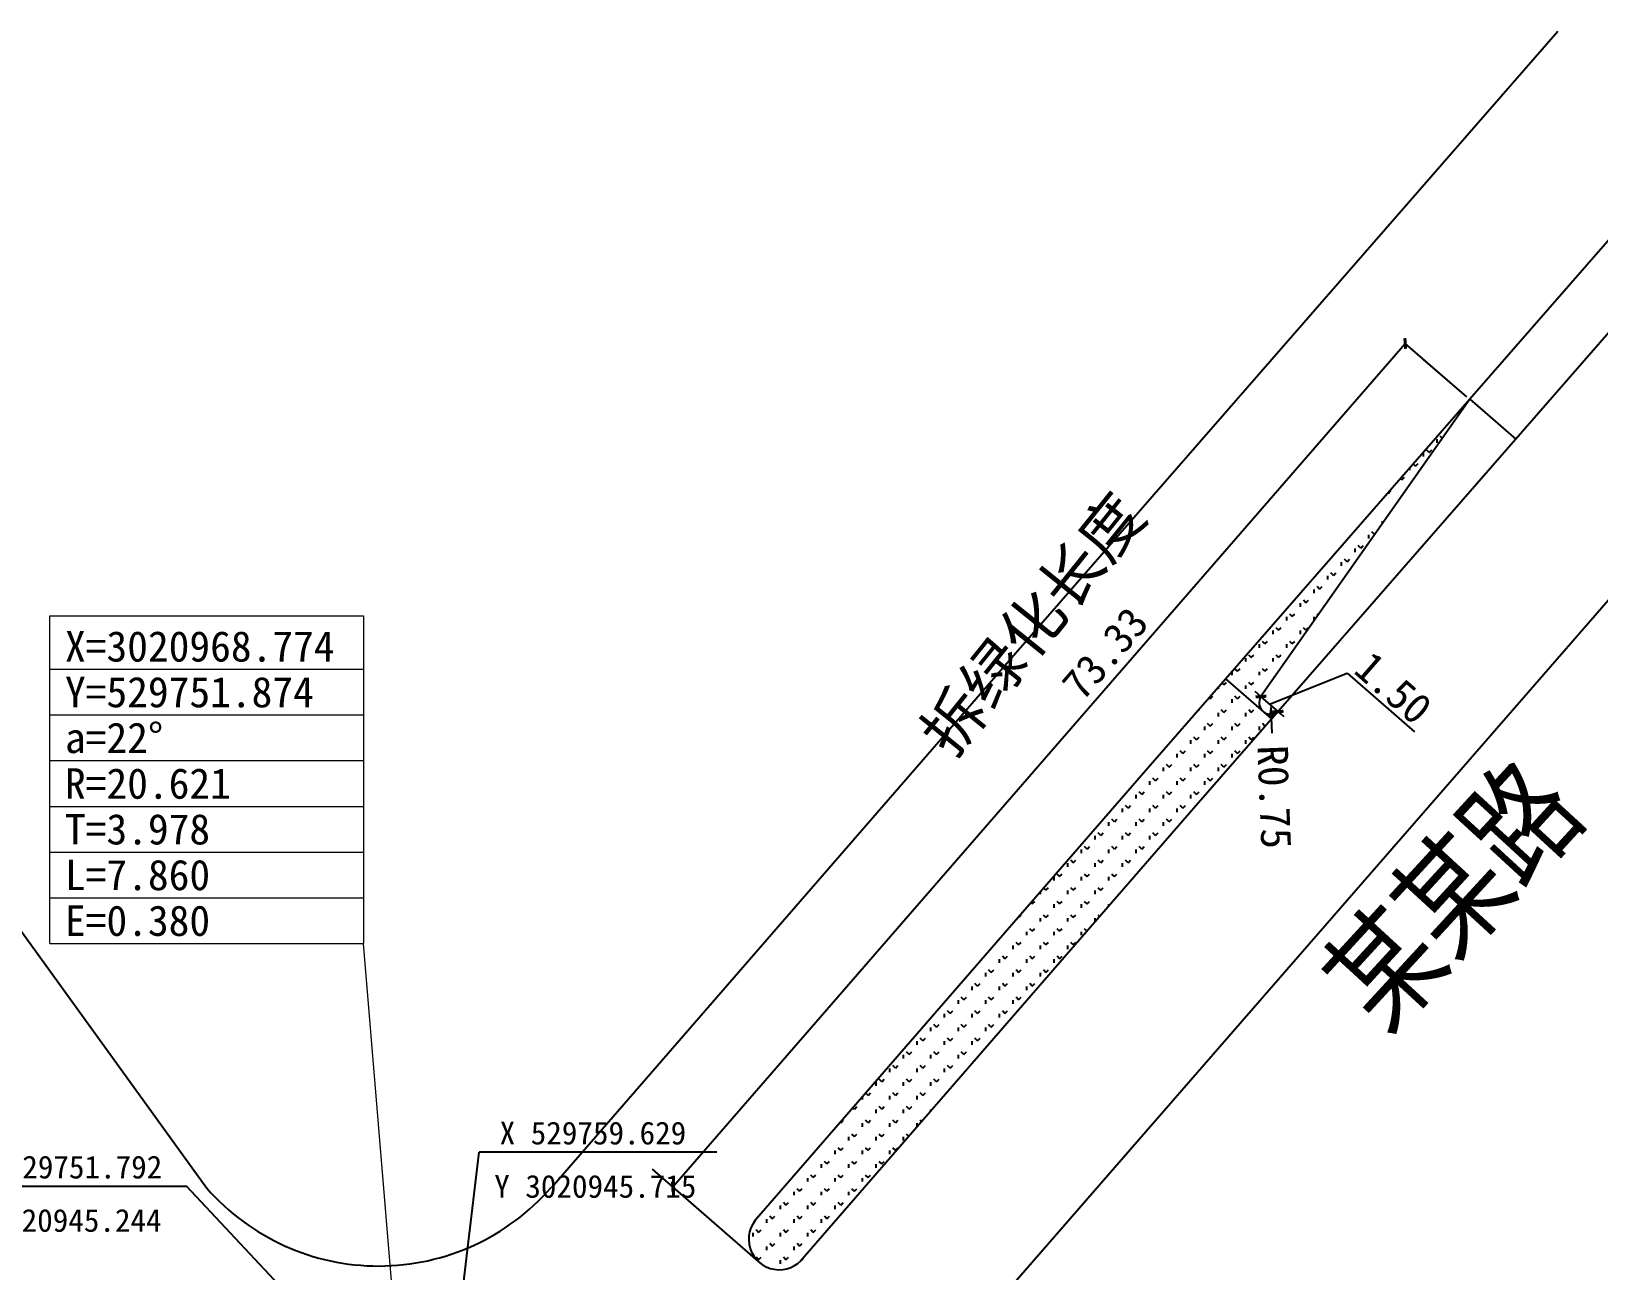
# Model space of a CAD drawing. Extents: x 529560 to 530007, y 3020685 to 3021211.
# Drawn here: x 529731.7 to 529834.6, y 3020950.3 to 3021031.6 of the extents above; entities that cross this region are included whole.
import ezdxf
from ezdxf.enums import TextEntityAlignment as Align

# ---------------------------------------------------------------- set-up
doc = ezdxf.new("R2010")
doc.units = 0
doc.header["$LTSCALE"] = 0.5
doc.header["$PDMODE"] = 32
doc.layers.get('0').update_dxf_attribs({"linetype": 'CONTINUOUS'})
doc.layers.get('Defpoints').update_dxf_attribs({"linetype": 'CONTINUOUS'})
for name, color, linetype in [('@-拆绿化长度', 5, 'CONTINUOUS'), ('@-道路隔离设施', 3, 'CONTINUOUS'), ('@-隔离岛标注', 7, 'CONTINUOUS'), ('@道路标注', 7, 'CONTINUOUS'), ('ass', 7, 'CONTINUOUS')]:
    doc.layers.add(name, color=color, linetype=linetype)
doc.layers.add('PP-DL-DHBZ', color=7, linetype='CONTINUOUS', lineweight=0)
doc.styles.add('--黑体', font='simhei.ttf')
doc.styles.add('STYLE1', font='simhei.ttf', dxfattribs={"width": 0.8})
doc.styles.add('黑体', font='simhei.ttf')
doc.dimstyles.new('标志标注', dxfattribs={"dimtxt": 1, "dimasz": 0.5, "dimexe": 0, "dimexo": 0, "dimgap": 0.25, "dimtad": 1, "dimzin": 0, "dimdsep": 46, "dimtxsty": '--黑体', "dimblk": 'ARCHTICK', "dimcen": 0.09, "dimadec": 0, "dimazin": 0, "dimtfac": 1, "dimtix": 1, "dimtmove": 2, "dimatfit": 0, "dimfxl": 1, "dimtolj": 1, "dimtzin": 0, "dimarcsym": 0})
pattern_1 = [(90, (0, 0), (-0.8980250000000001, 0.8980250000000001), [0.238125, -1.557925]), (45, (0, 0), (-0.8980256121069152, 0.8980256121069154), [0.238125, -1.031875]), (135, (0, 0), (-0.8980256121069154, -0.8980256121069152), [0.238125, -1.031875])]

# ---------------------------------------------------------------- blocks, each defined once
blk = doc.blocks.new('_ArchTick')
at = {"color": 0, "linetype": 'ByBlock', "const_width": 0.4}
blk.add_lwpolyline([(-0.5, -0.5), (0.5, 0.5)], dxfattribs=at)
blk = doc.blocks.new('*D200')
at = {"layer": '@道路标注', "color": 0, "linetype": 'Continuous', "lineweight": -2, "transparency": 16777216}
for p, q in [((529812.963114195, 3020987.437897621), (529818.0568589084, 3020989.471978875)), ((529818.0568589084, 3020989.471978875), (529822.4741783272, 3020985.622092911)), ((529812.3979296128, 3020987.930480562), (529812.0209963163, 3020988.258994321)), ((529813.5282987773, 3020986.94531468), (529812.3979296128, 3020987.930480562)), ((529813.5282987773, 3020986.94531468), (529812.3979296128, 3020987.930480562)), ((529813.5282987778, 3020986.94531468), (529813.5282987773, 3020986.94531468)), ((529813.5282987773, 3020986.94531468), (529813.905232074, 3020986.616800921))]:
    blk.add_line(p, q, dxfattribs=at)
at = {"layer": 'Defpoints', "color": 0, "linetype": 'Continuous', "transparency": 16777216}
for p in [(529812.3979296128, 3020987.930480562, 1475.285), (529812.3979296128, 3020987.930480562), (529813.5282987778, 3020986.94531468, 1475.285)]:
    blk.add_point(p, dxfattribs=at)
at = {"layer": '@道路标注', "color": 0, "linetype": 'Continuous', "lineweight": -2, "transparency": 16777216, "xscale": 0.5, "yscale": 0.5, "zscale": 0.5}
for p, rotation in [((529812.3979296128, 3020987.930480562), 318.9264334878933), ((529813.5282987773, 3020986.94531468), 138.9264334878933)]:
    blk.add_blockref('_ArchTick', p, dxfattribs=dict(at, rotation=rotation))
at = {"layer": '@道路标注', "color": 0, "linetype": 'Continuous', "transparency": 16777216, "insert": (529821.0941853476, 3020988.497839545), "char_height": 2, "attachment_point": 5, "rotation": 318.9264334878933, "style": '--黑体'}
blk.add_mtext('\\A1;1.50', dxfattribs=at)
blk = doc.blocks.new('*D201')
at = {"layer": '@-隔离岛标注', "color": 0, "lineweight": -2, "transparency": 16777216}
for p, q in [((529813.0422378279, 3020987.52827206), (529813.0423002406, 3020987.526680615)), ((529813.0814877577, 3020986.527448741), (529813.1206752749, 3020985.528216867))]:
    blk.add_line(p, q, dxfattribs=at)
at = {"layer": '@-隔离岛标注', "color": 0, "transparency": 16777216}
blk.add_solid([(529813.2480264034, 3020986.533979994), (529812.9149491121, 3020986.520917489), (529813.0423002406, 3020987.526680615)], dxfattribs=at)
at = {"layer": 'Defpoints', "color": 0, "transparency": 16777216}
for p in [(529813.0422378279, 3020987.52827206, 2950.57), (529813.0423002406, 3020987.526680615, 2949.810459206051)]:
    blk.add_point(p, dxfattribs=at)
at = {"layer": '@-隔离岛标注', "color": 0, "transparency": 16777216, "insert": (529813.2846910703, 3020981.346024876), "char_height": 2, "attachment_point": 5, "rotation": 272.24585440651197, "style": '--黑体'}
blk.add_mtext('\\A1;R0.75', dxfattribs=at)
blk = doc.blocks.new('*D203')
at = {"layer": '@-拆绿化长度', "color": 0, "linetype": 'Continuous', "lineweight": -2, "transparency": 16777216}
for p, q in [((529773.8005550222, 3020955.752973032), (529821.8695582703, 3021011.10104012)), ((529825.1188395114, 3021008.279085917), (529821.8695582703, 3021011.10104012)), ((529777.0498362633, 3020952.931018829), (529773.8005550222, 3020955.752973032))]:
    blk.add_line(p, q, dxfattribs=at)
at = {"layer": 'Defpoints', "color": 0, "linetype": 'Continuous', "transparency": 16777216}
for p in [(529821.8695582703, 3021011.10104012), (529825.1188395114, 3021008.279085917, 1475.285), (529777.0498362633, 3020952.931018829, 1501.987)]:
    blk.add_point(p, dxfattribs=at)
at = {"layer": '@-拆绿化长度', "color": 0, "linetype": 'Continuous', "lineweight": -2, "transparency": 16777216, "xscale": 0.5, "yscale": 0.5, "zscale": 0.5}
for p, rotation in [((529821.8695582703, 3021011.10104012), 49.02615307308877), ((529773.8005550222, 3020955.752973032), 229.0261530730888)]:
    blk.add_blockref('_ArchTick', p, dxfattribs=dict(at, rotation=rotation))
at = {"layer": '@-拆绿化长度', "color": 0, "linetype": 'Continuous', "transparency": 16777216, "insert": (529802.1722742175, 3020990.765564083), "char_height": 2, "attachment_point": 5, "rotation": 49.02615307308877, "style": '--黑体'}
blk.add_mtext('\\A1;73.33', dxfattribs=at)

msp = doc.modelspace()

# ---------------------------------------------------------------- hatches: boundary and pattern name
at = {"layer": '@-拆绿化长度', "linetype": 'Continuous', "ltscale": 0.01}
h = msp.add_hatch(dxfattribs=at)
h.set_pattern_fill('GRASS', color=8, scale=0.05, style=0)
h.set_pattern_definition(pattern_1)
h.paths.add_polyline_path([(529809.3534288746, 3020988.244243345), (529812.3979287981, 3020987.930479401), (529826.1002926811, 3021007.443450559)])
h = msp.add_hatch(dxfattribs=at)
h.set_pattern_fill('GRASS', color=8, scale=0.05, style=0)
h.set_pattern_definition(pattern_1)
h.paths.add_polyline_path([(529810.0096107953, 3020988.996513909), (529804.9888324314, 3020983.240512935), (529779.1735147267, 3020953.514064382, 0.3706199607219503), (529779.3729108386, 3020950.90610169), (529779.577589616, 3020950.727692624, 0.3716640538575935), (529782.1936349254, 3020950.891303626), (529808.0060878596, 3020980.614453421), (529813.1426542894, 3020986.503197966), (529812.7171631503, 3020986.841809237, -0.1154679397151191), (529812.44627751, 3020987.057383481)])

# ---------------------------------------------------------------- linework, layer by layer
at = {"layer": '@-拆绿化长度', "color": 5, "linetype": 'Continuous', "elevation": 1475.285, "flags": 128}
msp.add_lwpolyline([(529825.9032526298, 3021007.597878614), (529823.0718831832, 3021010.056722685)], dxfattribs=at)
msp.add_lwpolyline([(529825.9032526298, 3021007.597878614), (529823.0718831832, 3021010.056722685)], dxfattribs=at)
at = {"layer": '@-拆绿化长度', "color": 8, "linetype": 'Continuous', "ltscale": 0.01, "elevation": 1475.285, "flags": 128}
for points in [[(529826.1088861048, 3021007.45330237), (529804.9888324378, 3020983.240512954), (529779.1735147272, 3020953.514064383)], [(529813.527892804, 3020986.944849258), (529808.0060879485, 3020980.614453498), (529782.1936349255, 3020950.891303626)]]:
    msp.add_lwpolyline(points, dxfattribs=at)
at = {"layer": '@-拆绿化长度', "linetype": 'Continuous', "flags": 128}
for points, elevation in [([(529826.1088861048, 3021007.45330237), (529829.1232697227, 3021004.823950473)], 1475.285), ([(529779.5775896087, 3020950.72769263), (529772.4761610833, 3020956.917680885)], 1501.987)]:
    msp.add_lwpolyline(points, dxfattribs=dict(at, elevation=elevation))
msp.add_lwpolyline([(529813.108684247, 3020986.464253485), (529810.0943006293, 3020989.093605381)], dxfattribs=at)
at = {"layer": '@-拆绿化长度', "color": 8, "linetype": 'Continuous', "ltscale": 0.01}
msp.add_arc((529780.7907613358, 3020952.326109727, 1475.285), 2.00666959322912, 134.3552759667601, 323.7007152641171, dxfattribs=at)
at = {"layer": '@-道路隔离设施', "linetype": 'Continuous', "elevation": 1475.285, "flags": 128}
for points in [[(530003.5374009404, 3021211.02335776), (529925.372714743, 3021120.192640224), (529859.6756513336, 3021045.935449751), (529826.1088861049, 3021007.45330237)], [(530006.569312039, 3021208.414236243), (529928.3867250921, 3021117.562717268), (529862.6807932024, 3021043.29550278), (529813.5278928041, 3020986.944849257)], [(529826.1002926811, 3021007.44345056), (529812.397929613, 3020987.930480562)]]:
    msp.add_lwpolyline(points, dxfattribs=at)
at = {"layer": '@-道路隔离设施', "color": 8, "linetype": 'Continuous', "elevation": 1475.285, "flags": 128}
msp.add_lwpolyline([(529826.1088861049, 3021007.45330237), (529826.1002926808, 3021007.44345056)], dxfattribs=at)
at = {"layer": '@-道路隔离设施', "linetype": 'Continuous'}
msp.add_arc((529813.0422378276, 3020987.528272061, 2950.57), 0.7595424635811346, 148.0255859871432, 309.5724226807263, dxfattribs=at)
at = {"layer": '@-道路隔离设施', "color": 8, "linetype": 'Continuous'}
msp.add_arc((529780.7907613356, 3020952.326109727, 1475.285), 2.006669593229121, 134.3552759809787, 323.7007152571131, dxfattribs=at)
at = {"layer": '@-隔离岛标注', "color": 7, "linetype": 'Continuous'}
for p, q in [((529759.6287929435, 3020945.714630436), (529761.0890152408, 3020958.042730322)), ((529776.7020581224, 3020958.042730322), (529761.0890152408, 3020958.042730322)), ((529725.9958208377, 3020955.808810218), (529741.8879824706, 3020955.808810219)), ((529751.7922573469, 3020945.244207929), (529741.8879824707, 3020955.808810218))]:
    msp.add_line(p, q, dxfattribs=at)
at = {"layer": 'ass', "color": 0, "linetype": 'Continuous', "flags": 128}
for points in [[(529792.9991989704, 3020945.768886601), (529858.9538458546, 3021021.582912249), (529864.1048458547, 3021023.883912248), (529884.8158458553, 3021048.168912248), (529885.3418458556, 3021051.703912247), (529913.6978458564, 3021084.128912246), (529951.8744397787, 3021129.87729555), (529954.5588458581, 3021130.904912245), (529956.1748458577, 3021130.382912244), (529962.0963047484, 3021124.438727208)], [(529743.2366602803, 3020955.661537405), (529643.8879239234, 3021093.262139712)], [(529785.0526310889, 3020936.476556955), (529785.202845852, 3020936.81891225), (529805.2948458529, 3020959.883912249)]]:
    msp.add_lwpolyline(points, dxfattribs=at)
at = {"layer": 'ass', "color": 0, "linetype": 'Continuous', "elevation": 1475.285, "flags": 128}
msp.add_lwpolyline([(529831.8865462383, 3021031.571825312), (529796.314222845, 3020990.790433893), (529765.8413671154, 3020955.700810405)], dxfattribs=at)
at = {"layer": 'ass', "color": 2, "linetype": 'Continuous', "flags": 128}
msp.add_lwpolyline([(529812.208485943, 3020988.09572631), (529813.7162917806, 3020986.780514763)], dxfattribs=at)
at = {"layer": 'ass', "color": 0, "linetype": 'Continuous', "flags": 128}
msp.add_lwpolyline([(529743.2297440958, 3020955.671116501, 0.4541693295937958), (529765.8201335673, 3020955.716766889)], format="xyb", dxfattribs=at)
at = {"layer": 'PP-DL-DHBZ'}
for p, q in [((529732.9220286554, 3020989.729091235), (529753.5175342734, 3020989.729091235)), ((529732.9220286554, 3020986.729091235), (529753.5175342734, 3020986.729091235)), ((529732.9220286554, 3020983.729091235), (529753.5175342734, 3020983.729091235)), ((529732.9220286554, 3020980.729091235), (529753.5175342734, 3020980.729091235)), ((529732.9220286554, 3020977.729091235), (529753.5175342734, 3020977.729091235)), ((529732.9220286554, 3020974.729091235), (529753.5175342734, 3020974.729091235)), ((529732.9220286554, 3020971.729091235), (529753.5175342734, 3020971.729091235)), ((529755.7207232912, 3020945.098952725), (529753.5175342734, 3020971.729091235))]:
    msp.add_line(p, q, dxfattribs=at)
msp.add_lwpolyline([(529732.9220286554, 3020971.729091235), (529732.9220286554, 3020993.229091235), (529753.5175342734, 3020993.229091235), (529753.5175342734, 3020971.729091235)], dxfattribs=at)

# ---------------------------------------------------------------- texts
at = {"layer": '@-拆绿化长度', "linetype": 'Continuous', "insert": (529789.8253861679, 3020985.664340265, -1475.285), "char_height": 3, "width": 38.18431568805115, "attachment_point": 1, "rotation": 51.16151156976801, "style": '黑体'}
msp.add_mtext('拆绿化长度', dxfattribs=at)
at = {"layer": '@-隔离岛标注', "color": 7, "linetype": 'Continuous', "style": '黑体'}
for s, p in [('X 529759.629', (529762.4431819074, 3020958.542730322)), ('X 529751.792', (529728.0583208377, 3020956.308810218)), ('Y 3020945.715', (529762.0890152408, 3020955.042730322)), ('Y 3020945.244', (529726.9958208377, 3020952.808810218))]:
    msp.add_text(s, height=1.5, dxfattribs=at).set_placement(p)
at = {"layer": 'ass', "color": 0, "linetype": 'Continuous', "style": 'STYLE1', "width": 0.8}
msp.add_text('某某路', height=6, rotation=47.40945778603711, dxfattribs=at).set_placement((529824.8927529741, 3020975.022643596, -1503.556), align=Align.MIDDLE)
at = {"layer": 'PP-DL-DHBZ', "style": '黑体'}
for s, p in [('X=3020968.774', (529733.9220286554, 3020992.229091235)), ('Y=529751.874', (529733.9220286554, 3020989.229091235)), ('a=22%%d', (529733.9220286554, 3020986.229091235)), ('R=20.621', (529733.9220286554, 3020983.229091235)), ('T=3.978', (529733.9220286554, 3020980.229091235)), ('L=7.860', (529733.9220286554, 3020977.229091235)), ('E=0.380', (529733.9220286554, 3020974.229091235))]:
    msp.add_text(s, height=2, dxfattribs=at).set_placement(p, align=Align.TOP_LEFT)

# ---------------------------------------------------------------- dimensions: what is measured, and where the dimension line sits
at = {"layer": '@-拆绿化长度', "linetype": 'Continuous'}
dim = msp.add_linear_dim(base=(529821.8695582703, 3021011.10104012), p1=(529777.0498362634, 3020952.931018829, 1501.987), p2=(529825.1188395115, 3021008.279085917, 1475.285), angle=49.02615307308878, text='73.33', dimstyle='标志标注', override={"dimtxt": 2}, dxfattribs=at)
dim.commit()
dim.dimension.update_dxf_attribs({"geometry": '*D203', "text_midpoint": (529802.1722742175, 3020990.765564083), "dimtype": 161})
at = {"layer": '@-隔离岛标注'}
dim = msp.add_radius_dim(center=(529813.0422378279, 3020987.52827206, 2950.57), mpoint=(529813.0423002406, 3020987.526680615, 2949.810459206051), text='R0.75', dimstyle='标志标注', override={"dimtxt": 2, "dimasz": 1, "dimsah": 1}, dxfattribs=at)
dim.commit()
dim.dimension.update_dxf_attribs({"geometry": '*D201', "text_midpoint": (529813.2846910703, 3020981.346024876), "dimtype": 164})
at = {"layer": '@道路标注', "color": 7, "linetype": 'Continuous'}
dim = msp.add_linear_dim(base=(529812.3979296128, 3020987.930480562), p1=(529813.5282987776, 3020986.94531468, 1475.285), p2=(529812.397929613, 3020987.930480562, 1475.285), angle=138.9264334878933, dimstyle='标志标注', override={"dimtxt": 2, "dimtmove": 1}, dxfattribs=at)
dim.commit()
dim.dimension.update_dxf_attribs({"geometry": '*D200', "text_midpoint": (529818.2453255567, 3020989.307721995), "dimtype": 161})

doc.saveas('drawing.dxf')
